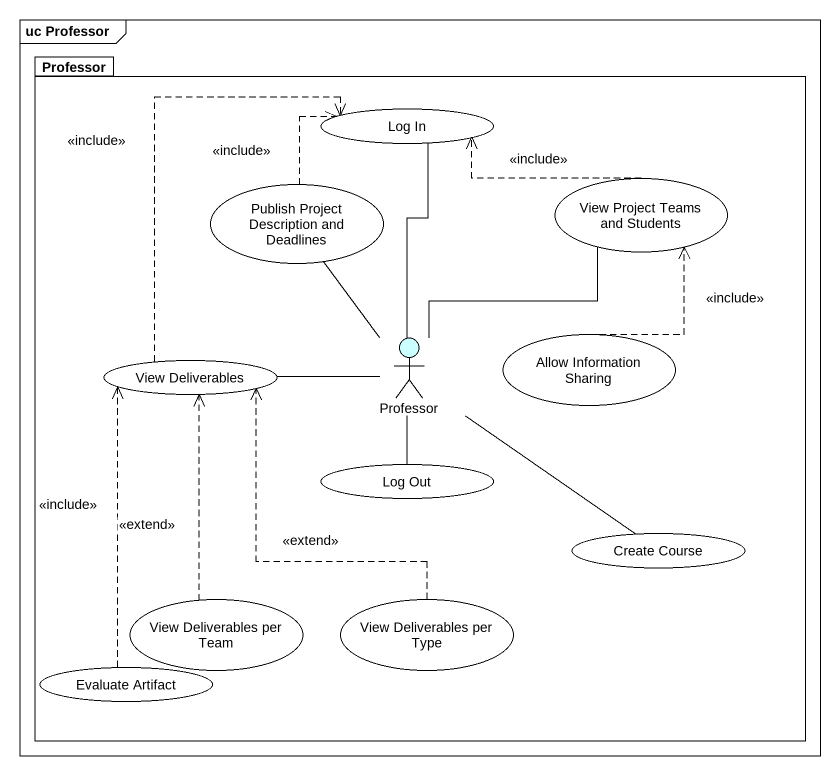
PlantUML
@startuml
mainframe uc Professor
package Professor {
  usecase "Log In" as Log_In #FFFFFF
  usecase "Publish Project Description and Deadlines" as Publish_Project_Description #FFFFFF
  usecase "View Project Teams and Students" as View_Project_Teams_and #FFFFFF
  usecase "View Deliverables" as View_Deliverables #FFFFFF
  actor "Professor" as Professor_2 #CCFFFF
  usecase "Allow Information Sharing" as Allow_Information_Sharing #FFFFFF
  usecase "Log Out" as Log_Out #FFFFFF
  usecase "Create Course" as Create_Course #FFFFFF
  usecase "View Deliverables per Team" as View_Deliverables_per_Team #FFFFFF
  usecase "View Deliverables per Type" as View_Deliverables_per_Type #FFFFFF
  usecase "Evaluate Artifact" as Evaluate_Artifact #FFFFFF
}
Publish_Project_Description .up.> Log_In : <<include>>
View_Project_Teams_and .left.> Log_In : <<include>>
View_Deliverables .up.> Log_In : <<include>>
View_Deliverables -right- Professor_2
Professor_2 -up- Log_In
Professor_2 -up- Publish_Project_Description
Professor_2 -up- View_Project_Teams_and
Professor_2 -- Create_Course
Allow_Information_Sharing .up.> View_Project_Teams_and : <<include>>
Log_Out -up- Professor_2
View_Deliverables_per_Team .up.> View_Deliverables : <<extend>>
View_Deliverables_per_Type .up.> View_Deliverables : <<extend>>
Evaluate_Artifact .up.> View_Deliverables : <<include>>
@enduml
